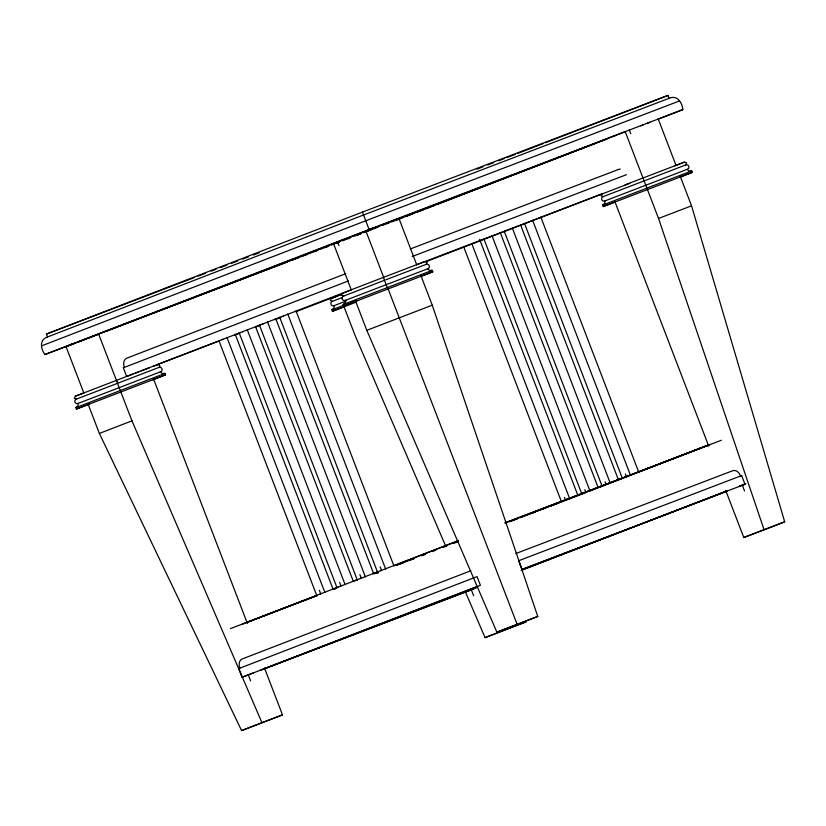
<?xml version="1.0" encoding="UTF-8"?>
<svg xmlns="http://www.w3.org/2000/svg" width="826" height="826" viewBox="0 0 826 826"><rect width="100%" height="100%" fill="white"/><g stroke="black" fill="none" stroke-linecap="round" stroke-linejoin="round"><path stroke-width="1.24" d="M132.883 374.054L75.403 396.17L74.247 398.266L76.519 399.061L158.737 367.498C161.855 365.939 163.754 370.905 160.399 371.834L78.181 403.398C75.063 404.946 73.163 399.99 76.519 399.061M158.737 367.498L159.945 366.207L158.551 364.472L152.913 366.403M341.035 294.686L331.453 298.382L330.297 300.488L332.558 301.273L342.14 297.577M385.701 279.828L426.02 264.434L427.187 262.327L424.915 261.543L416.531 264.774M602.206 193.676L601.049 195.772L603.31 196.567L685.528 165.004C688.647 163.455 690.557 168.411 687.201 169.34L604.983 200.904C601.865 202.453 599.955 197.497 603.31 196.567M685.528 165.004L686.685 162.898L684.424 162.113L624.972 184.89M332.558 301.273C329.213 302.202 331.112 307.169 334.231 305.61L346.197 300.994M629.804 183.351L383.398 277.391L384.513 280.282L343.802 295.997C340.446 296.926 342.356 301.882 345.475 300.334L427.692 268.77C431.048 267.841 429.138 262.875 426.02 264.434M89.353 404.11L76.415 409.046L75.868 407.6L77.964 405.824L78.181 403.398M445.844 546.451L355.211 335.717L343.151 304.536L345.258 302.76L345.475 300.334M657.62 119.357L682.834 109.621C682.183 102.218 676.99 94.711 669.101 98.304L363.585 214.977L47.557 336.936C39.287 339.548 40.453 348.593 44.924 354.54L65.368 346.734M47.557 336.936L46.442 334.045L362.48 212.086L667.986 95.413L669.101 98.304M476.932 169.144L482.942 166.821M487.743 164.973L493.752 162.65M498.563 160.791L504.562 158.478M506.968 157.549L515.383 154.307M517.788 153.378L543.023 143.641M545.418 142.712L667.986 95.413M41.599 345.857L365.732 220.779L679.499 100.948M44.924 354.54L372.949 228.007M100.359 333.301L109.362 329.832M107.215 330.906L370.564 229.267M366.403 230.939L398.937 218.415L416.727 264.774M335.686 243.433L339.063 242.132M342.439 240.831L345.815 239.53M357.441 235.028L361.055 233.634M363.461 232.705L371.287 229.742L368.169 230.919M372.299 229.349L378.318 227.026M382.727 225.271L389.149 222.844M391.555 221.915L595.845 143.012M596.857 142.619L625.22 131.675L658.528 218.446L764.06 529.714L743.803 537.53L725.786 490.623M395.912 220.346L401.911 218.033M406.712 216.175L412.721 213.862M417.522 212.014L423.521 209.69M425.927 208.761L434.331 205.519M436.727 204.6L578.386 149.929M580.792 149L589.196 145.758M591.592 144.829L593.997 143.91M602.402 140.668L604.797 139.739M640.811 125.841L643.217 124.912M647.439 123.229L649.845 122.31M345.774 273.664L126.739 358.195A7.744 5.524 68.9 0 0 124.354 367.394L123.322 367.787L126.646 376.46L383.398 277.391M123.322 367.787L348.376 280.933M425.762 261.79L601.989 193.862M674.832 165.809L684.424 162.113M75.868 407.6L164.932 373.414L165.489 374.859L152.696 379.784M343.151 304.536L432.225 270.35L432.783 271.795L420.868 276.39M429.84 271.269L432.225 270.35L429.479 270.432L427.692 268.77M343.833 305.217L331.907 309.822L332.465 311.268L345.382 306.322M350.978 302.461L354.56 301.077M76.415 409.046L165.489 374.859M432.783 271.795L343.709 305.981L356.729 301.015M604.983 200.904L604.756 203.33L602.66 205.106L603.217 206.552L692.291 172.366L691.734 170.92L688.987 171.003L687.201 169.34M332.465 311.268L356.305 302.068M680.356 176.971L692.291 172.366M87.948 403.718L99.357 433.433L131.964 420.847L261.966 722.729L282.492 714.882L264.475 667.976M355.397 300.592L366.796 330.307L432.246 305.186L420.837 275.471M230.485 628.627L457.996 540.834M242.472 624.136L317.081 595.34M331.949 589.527L337.968 587.203M353.611 581.163L357.224 579.769M372.877 573.729L378.463 571.654M394.105 565.614L458.337 540.741M510.231 521.423L517.448 518.635M519.853 517.706L708.842 444.78M509.374 521.805L517.799 518.552M520.204 517.623L545.48 507.866M547.896 506.937L559.925 502.291M577.983 495.321L581.597 493.927M597.25 487.898L602.061 486.039M618.911 479.534L622.525 478.14M638.178 472.1L707.996 445.152M531.438 513.545L535.042 512.151M542.269 509.363L545.872 507.98M550.694 506.121L559.119 502.869M586.79 492.182L561.525 501.94L463.716 246.86M589.206 491.253L597.621 488.001M600.037 487.072L708.347 445.276M470.861 570.735L242.194 658.972A7.744 5.524 68.9 0 0 239.808 668.172L238.776 668.575L242.111 677.248L253.468 672.911M238.776 668.575L477.067 576.61L480.402 585.293L242.111 677.248M738.898 486.607L744.98 484.253L741.645 475.58L740.633 475.972A7.744 5.431 69.1 0 0 732.796 470.696L515.878 553.534M260.634 670.175L477.304 586.553M521.97 570.023L726.612 491.047M739.528 486.049L741.335 485.347M745.795 483.633L742.244 485.007L744.536 490.974M521.113 570.405L726.901 490.985M465.265 592.118L474.155 588.68M99.357 433.433L241.584 730.587L261.966 722.729M282.492 714.882L241.584 730.587M366.796 330.307L496.87 632.158L537.767 616.454L432.246 305.186M537.767 616.454L496.87 632.158M764.442 529.652L784.7 521.836L691.558 205.829L680.149 176.114M485.048 637.61L525.955 621.906L485.048 637.61L465.193 591.437M46.442 334.045L194.389 277.546M198.003 276.163L205.22 273.406M211.229 271.114L216.04 269.276M220.852 267.438L226.871 265.146M231.683 263.308L237.692 261.006M242.503 259.168L248.512 256.876M253.324 255.038L259.343 252.735M367.384 230.144L682.834 109.621M602.247 140.585L604.601 139.677M612.861 136.527L615.215 135.629M607.058 138.995L333.487 243.536L351.287 289.895M64.573 346.982L72.833 343.833M107.556 330.555L318.02 250.133M320.426 249.225L328.82 246.014M331.226 245.095L334.819 243.722M354.963 235.988L360.59 233.841M67.773 345.815L74.98 343.058M78.584 341.685L133.884 320.56M136.29 319.641L287.768 261.801M291.371 260.417L298.589 257.66M303.4 255.833L307.004 254.449M314.221 251.693L317.824 250.319M325.031 247.563L328.645 246.189M335.852 243.433L339.465 242.059M346.672 239.303L350.286 237.919M67.247 346.208L75.631 343.007M78.026 342.088L94.783 335.686M95.816 335.294L98.893 334.117M410.336 248.946L618.819 169.33M412.153 256.525L626.469 174.668M350.998 289.926L341.912 293.622L341.541 295.202L343.802 295.997M262.709 323.968L263.546 323.658M283.142 316.09L283.803 315.831M221.957 339.703L223.03 339.29M242.452 331.794L243.288 331.474M156.537 364.906L219.509 340.859M234.584 335.108L239.943 333.084M255.513 327.065L260.324 325.238M274.893 319.734L280.974 317.39M295.811 311.722L341.964 294.056M135.237 373.156L138.768 371.803M141.132 370.905L149.372 367.756M75.403 396.17L83.653 393.011M331.453 298.382L336.192 296.565M691.734 170.92L602.66 205.106L605.024 204.208M334.282 308.914L331.907 309.822L334.014 308.046L334.231 305.61M603.217 206.552L615.04 202.04L708.708 446.112M347.137 304.67L356.625 301.046M658.528 218.446L691.558 205.829M505.202 522.786L721.325 440.258M504.841 522.982L709.544 444.801M380.435 570.766L381.498 570.353L380.146 566.822M320.075 594.059L320.725 593.811L319.373 590.28M340.157 586.305L340.983 585.995L339.631 582.464M360.415 578.489L361.241 578.169L359.888 574.638M247.408 622.184L317.039 595.587M333.849 589.165L336.254 588.246M374.674 573.574L378.277 572.201M396.284 565.325L403.491 562.578M409.49 560.276L414.291 558.448M421.497 555.692L425.101 554.318M432.308 551.572L435.901 550.188M443.108 547.442L446.711 546.069M453.918 543.312L457.521 541.939M247.253 622.288L317.132 595.639M333.993 589.196L336.399 588.277M374.519 573.688L378.122 572.304M396.139 565.428L399.732 564.055M400.218 563.91L410.543 559.925M411.059 559.77L414.662 558.386M421.89 555.63L425.504 554.246M741.645 475.58L518.707 560.72L522.032 569.393M521.949 569.455L744.98 484.253M521.619 569.63L726.932 491.222M265.167 668.461L477.686 587.296M265.001 668.575L471.336 589.774L473.628 595.742M743.803 537.53L784.7 521.836M164.932 373.414L162.185 373.497L160.399 371.834M517.128 624.342L387.807 288.078M658.25 119.058L676.04 165.417M629.35 130.095L630.754 133.76M540.844 217.135L638.746 472.162M532.594 220.284L630.486 475.311M625.334 473.99L626.335 476.623M524.489 223.412L622.391 478.44M520.587 224.951L618.488 479.978M512.337 228.1L610.228 483.138M605.076 481.806L606.077 484.439M504.232 231.228L602.123 486.256M500.329 232.767L598.231 487.794M492.079 235.916L589.971 490.954M584.818 489.632L585.82 492.255M483.974 239.044L581.865 494.082M479.617 239.385L577.973 495.621M471.822 243.742L569.713 498.77M564.55 497.448L565.562 500.081M362.48 212.086L369.057 229.452M365.908 231.032L383.698 277.381M387.807 288.966L384.534 280.355M337.545 241.977L338.949 245.632M296.007 310.865L393.909 565.893M287.758 314.014L385.649 569.052M279.653 317.143L378.009 573.378M275.75 318.681L373.651 573.709M267.5 321.83L365.391 576.868M259.395 324.959L357.286 579.997M255.492 326.497L353.394 581.535M247.242 329.657L345.134 584.684M239.137 332.775L337.029 587.813M235.234 334.313L333.136 589.351M226.985 337.473L324.876 592.5M218.88 340.601L316.771 595.629M153.657 379.279L247.397 623.465M248.306 674.883L250.598 680.851M116.9 381.622L98.655 334.076L66.049 346.662L83.849 393.011M131.964 420.847L116.383 380.352M619.51 169.134A7.744 5.431 69.1 0 1 620.223 169.072"/></g></svg>
